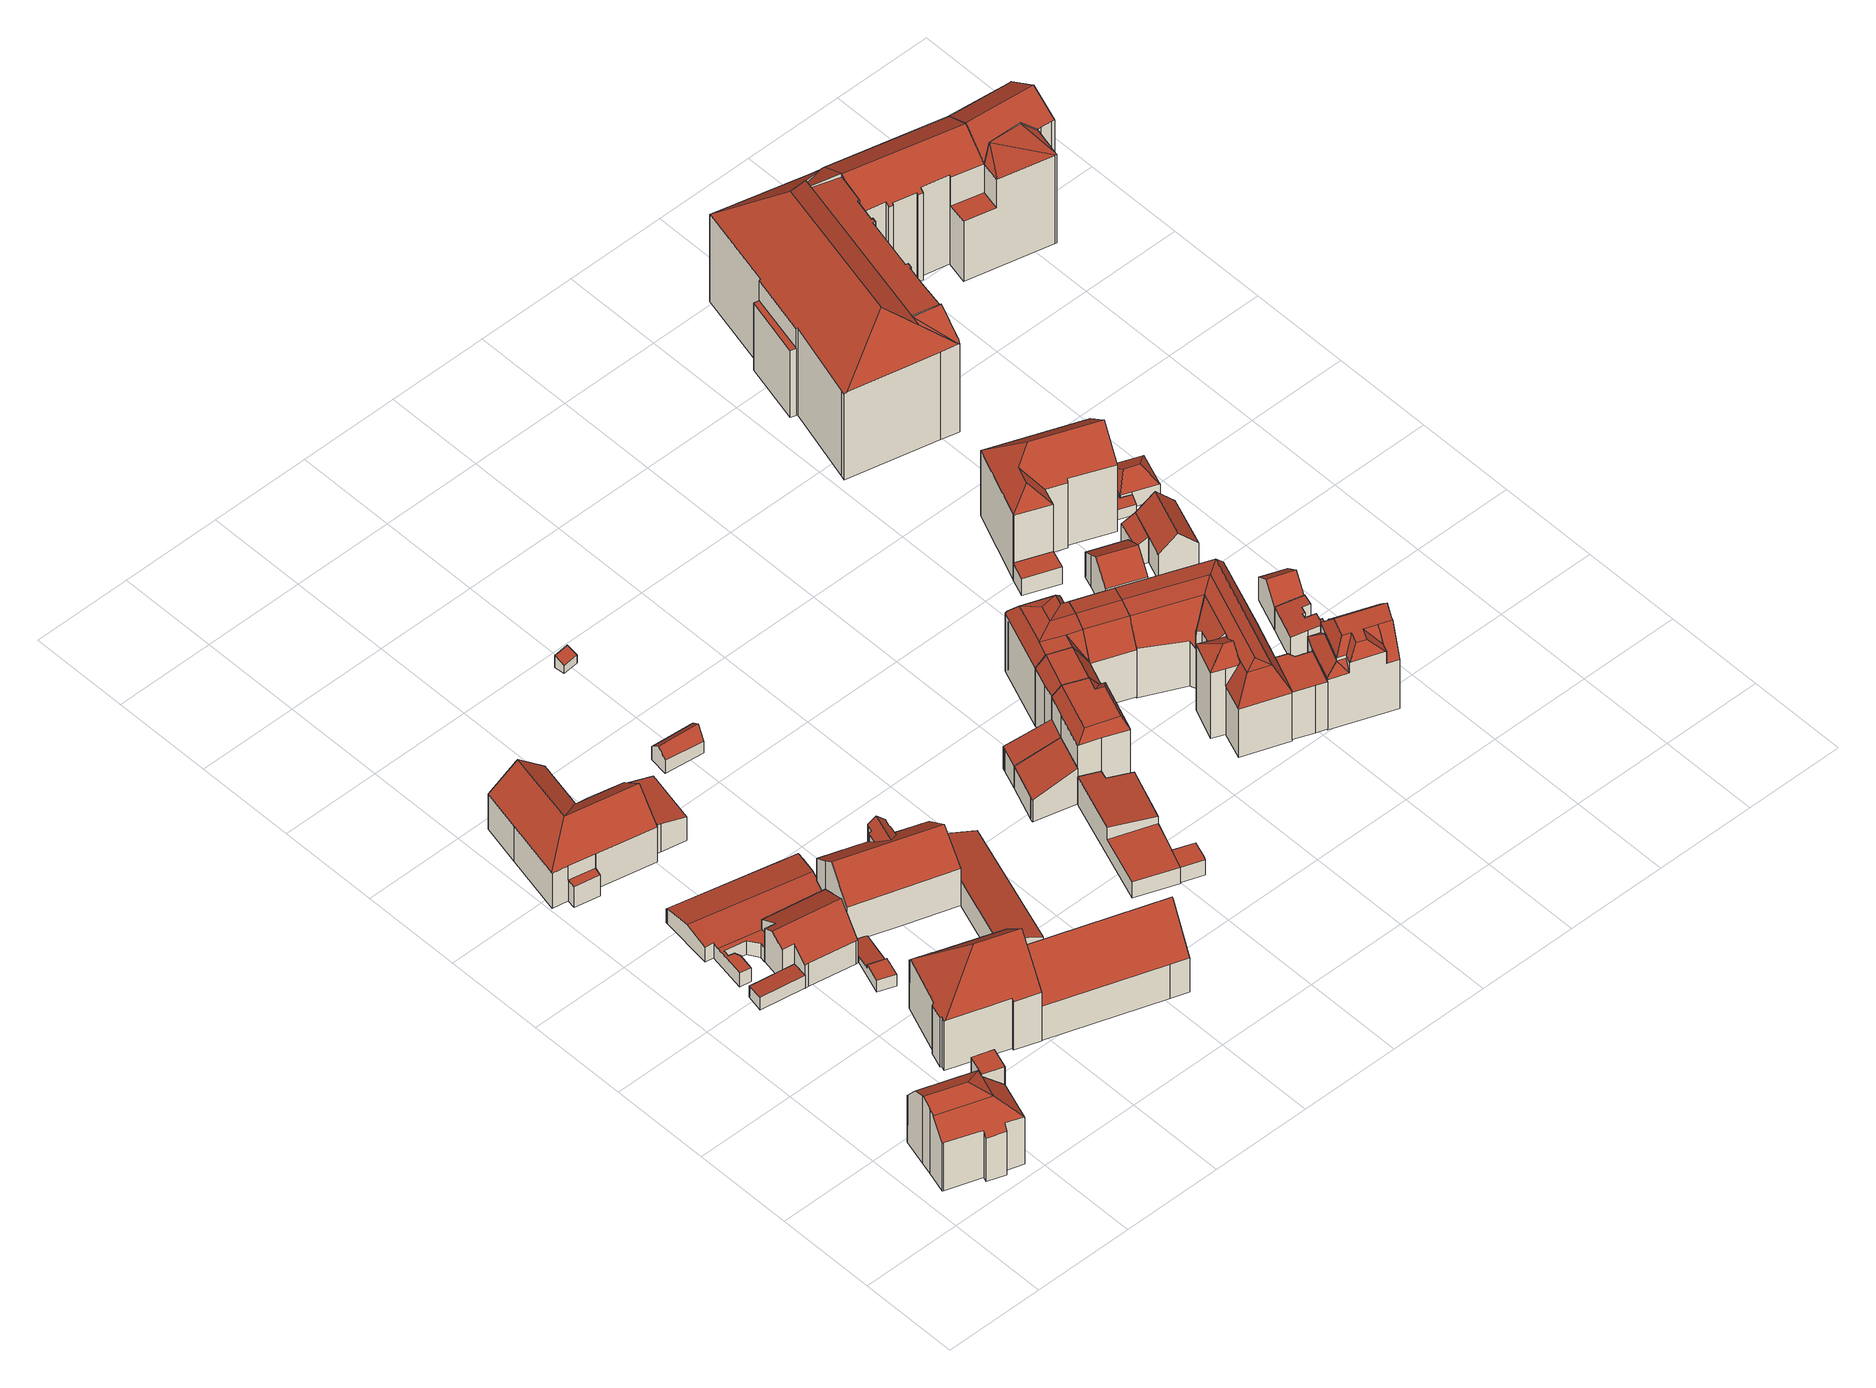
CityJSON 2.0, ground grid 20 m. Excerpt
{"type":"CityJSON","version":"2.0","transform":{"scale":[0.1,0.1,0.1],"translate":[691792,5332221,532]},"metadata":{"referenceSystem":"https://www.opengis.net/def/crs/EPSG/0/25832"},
"CityObjects":{
"building1":{"type":"Building","attributes":{"Gemeindeschluessel":"09162000","HoeheDach":"551.560","HoeheGrund":"535.071","Methode":"2000","NiedrigsteTraufeDesGebaeudes":"545.433","Geometrietyp2DReferenz":"3000","function":"31001_9998","roofType":"3200","measuredHeight":16.49,"storeysAboveGround":3},"geometry":[{"type":"MultiSurface","lod":"2","boundaries":[[[0,1,2,3,4,5,6,7,8,9,10,11,12]],[[13,14,15,16,17,18,19,20,21]],[[9,22,23,10]],[[3,2,14,13]],[[17,24,25,26,27]],[[12,11,25,24,28]],[[2,1,15,14]],[[5,20,19,6]],[[1,0,29,16,15]],[[8,7,30,31,32]],[[7,6,19,18,30]],[[4,3,13,21]],[[29,0,12,28]],[[11,10,23,33,26,25]],[[9,8,32,34,22]],[[33,23,22,34]],[[27,26,33,34,32,31]],[[4,21,20,5]],[[29,28,24,17,16]],[[17,27,31,30,18]]],"semantics":{"surfaces":[{"type":"GroundSurface"},{"type":"RoofSurface"},{"type":"WallSurface"}],"values":[0,1,2,2,1,2,2,2,2,2,2,2,2,2,2,1,1,2,1,1]}}]},
"building2":{"type":"Building","attributes":{"Gemeindeschluessel":"09162000","HoeheDach":"550.390","HoeheGrund":"535.070","Methode":"2000","NiedrigsteTraufeDesGebaeudes":"550.390","Geometrietyp2DReferenz":"3000","function":"31001_9998","roofType":"1000","measuredHeight":15.32,"storeysAboveGround":4},"geometry":[{"type":"MultiSurface","lod":"2","boundaries":[[[35,36,37,12]],[[12,37,38,11]],[[11,10,39,35,12]],[[39,40,36,35]],[[37,36,40,41,38]],[[11,38,41,10]],[[10,41,40,39]]],"semantics":{"surfaces":[{"type":"WallSurface"},{"type":"GroundSurface"},{"type":"RoofSurface"}],"values":[0,0,1,0,2,0,0]}}]},
"building3":{"type":"Building","attributes":{"Gemeindeschluessel":"09162000","HoeheDach":"538.335","HoeheGrund":"535.258","Methode":"2000","NiedrigsteTraufeDesGebaeudes":"537.936","Geometrietyp2DReferenz":"3000","function":"31001_2000","roofType":"1000","measuredHeight":3.08,"storeysAboveGround":1},"geometry":[{"type":"MultiSurface","lod":"2","boundaries":[[[42,43,44,45,46]],[[47,42,46,48]],[[49,45,44,50]],[[51,43,42,47]],[[48,46,45,49]],[[50,44,43,51]],[[48,49,50,51,47]]],"semantics":{"surfaces":[{"type":"RoofSurface"},{"type":"WallSurface"},{"type":"GroundSurface"}],"values":[0,1,1,1,1,1,2]}}]},
"building4":{"type":"Building","attributes":{"Gemeindeschluessel":"09162000","HoeheDach":"554.570","HoeheGrund":"535.187","Methode":"2000","NiedrigsteTraufeDesGebaeudes":"546.723","Geometrietyp2DReferenz":"3000","function":"31001_1000","roofType":"3200","measuredHeight":19.38,"storeysAboveGround":4},"geometry":[{"type":"MultiSurface","lod":"2","boundaries":[[[52,53,54,55]],[[56,57,58,59]],[[60,61,62,63]],[[64,65,53,52]],[[66,67,57,56]],[[68,69,70,71]],[[63,62,72,73]],[[72,62,61,74,75,76]],[[59,58,77,78]],[[68,79,80,81,69]],[[71,70,65,64]],[[60,63,73,66,56,59,78,79,68,71,64,52,55]],[[76,75,81,80,77,58,57,67]],[[60,55,54,74,61]],[[78,77,80,79]],[[66,73,72,76,67]],[[75,74,54,53,65,70,69,81]]],"semantics":{"surfaces":[{"type":"WallSurface"},{"type":"RoofSurface"},{"type":"GroundSurface"}],"values":[0,0,0,0,0,0,0,1,0,0,0,2,1,0,0,0,1]}}]},
"building5":{"type":"Building","attributes":{"Gemeindeschluessel":"09162000","HoeheDach":"544.454","HoeheGrund":"535.249","Methode":"1000","NiedrigsteTraufeDesGebaeudes":"540.680","Geometrietyp2DReferenz":"3000","function":"31001_2000","roofType":"3100","measuredHeight":9.21,"storeysAboveGround":2},"geometry":[{"type":"MultiSurface","lod":"2","boundaries":[[[82,83,84,85]],[[86,87,88,82,85,89,90,91,92,93,94]],[[87,95,96,88]],[[95,87,86,94,97,98]],[[99,100,91,90,101]],[[88,96,83,82]],[[89,102,101,90]],[[92,103,104,93]],[[103,92,91,100]],[[98,99,101,102,84,83,96,95]],[[93,104,97,94]],[[85,84,102,89]],[[98,97,104,103,100,99]]],"semantics":{"surfaces":[{"type":"WallSurface"},{"type":"GroundSurface"},{"type":"RoofSurface"}],"values":[0,1,0,0,0,0,0,0,0,2,0,0,2]}}]},
"building6":{"type":"Building","attributes":{"Gemeindeschluessel":"09162000","HoeheDach":"546.258","HoeheGrund":"532.940","Methode":"2000","NiedrigsteTraufeDesGebaeudes":"537.880","Geometrietyp2DReferenz":"3000","function":"31001_1000","roofType":"3100","measuredHeight":13.32,"storeysAboveGround":2},"geometry":[{"type":"MultiSurface","lod":"2","boundaries":[[[105,106,107,108]],[[109,110,111,112,113]],[[114,115,107,106,116]],[[117,118,112,111,119,120,121,122,123,124,105,108,125,126,127]],[[109,113,128,129]],[[115,130,125,108,107]],[[131,122,121,132,133]],[[134,129,128,120,119]],[[135,114,133,132,128,113,136]],[[113,112,118,136]],[[110,109,129,134]],[[126,137,138,127]],[[122,131,139,123]],[[123,139,140,124]],[[136,118,117,127,138,135]],[[120,128,132,121]],[[114,116,140,139,131,133]],[[135,138,137,130,115,114]],[[137,126,125,130]],[[105,124,140,116,106]],[[110,134,119,111]]],"semantics":{"surfaces":[{"type":"WallSurface"},{"type":"RoofSurface"},{"type":"GroundSurface"}],"values":[0,0,1,2,0,0,0,0,1,0,1,0,0,0,0,0,1,1,0,0,0]}}]},
"building7":{"type":"Building","attributes":{"Gemeindeschluessel":"09162000","HoeheDach":"539.798","HoeheGrund":"535.128","Methode":"9999","NiedrigsteTraufeDesGebaeudes":"538.430","Geometrietyp2DReferenz":"3000","function":"31001_2000","roofType":"3100","measuredHeight":4.67,"storeysAboveGround":1},"geometry":[{"type":"MultiSurface","lod":"2","boundaries":[[[141,142,143,144]],[[145,146,147,148]],[[149,150,151,143,142,152,153,154]],[[155,153,152,156]],[[157,158,159,160]],[[161,162,163,164]],[[165,166,167,168]],[[148,147,169,170]],[[170,169,166,165]],[[171,172,158,157]],[[173,174,175,176]],[[156,152,142,141]],[[164,163,172,171]],[[177,151,150,178]],[[179,178,150,149,180]],[[179,181,182,183,161,164,171,157,160,145,148,170,165,168,173,176,155,156,141,144,177,178]],[[179,180,184,181]],[[181,184,185,182]],[[174,186,187,188,185,184,180,149,154,175]],[[182,185,188,183]],[[155,176,175,154,153]],[[173,168,167,186,174]],[[166,169,147,146,159,158,172,163,162,187,186,167]],[[144,143,151,177]],[[160,159,146,145]],[[161,183,188,187,162]]],"semantics":{"surfaces":[{"type":"WallSurface"},{"type":"RoofSurface"},{"type":"GroundSurface"}],"values":[0,0,1,0,0,0,0,0,0,0,0,0,0,0,0,2,0,0,1,0,0,0,1,0,0,0]}}]},
"building8":{"type":"Building","attributes":{"Gemeindeschluessel":"09162000","HoeheDach":"538.237","HoeheGrund":"535.507","Methode":"2000","NiedrigsteTraufeDesGebaeudes":"536.014","Geometrietyp2DReferenz":"3000","function":"31001_2465","roofType":"2100","measuredHeight":2.73},"geometry":[{"type":"MultiSurface","lod":"2","boundaries":[[[189,190,191,192,193,194]],[[195,196,197,198,199,193,192]],[[189,194,200,201,202,203,204]],[[194,193,199,200]],[[201,198,197,202]],[[192,191,205,195]],[[206,205,191,190]],[[200,199,198,201]],[[203,196,195,205,206,204]],[[202,197,196,203]],[[204,206,190,189]]],"semantics":{"surfaces":[{"type":"WallSurface"},{"type":"RoofSurface"},{"type":"GroundSurface"}],"values":[0,1,2,0,0,0,1,0,0,0,0]}}]},
"building9":{"type":"Building","attributes":{"Gemeindeschluessel":"09162000","HoeheDach":"541.745","HoeheGrund":"534.880","Methode":"1000","NiedrigsteTraufeDesGebaeudes":"540.485","Geometrietyp2DReferenz":"3000","function":"31001_1000","roofType":"2100","measuredHeight":6.87},"geometry":[{"type":"MultiSurface","lod":"2","boundaries":[[[207,208,209,210]],[[211,212,213,214,209,208,215]],[[216,215,208,207]],[[210,217,218,219,216,207]],[[211,215,216,219]],[[210,209,214,213,217]],[[212,218,217,213]],[[211,219,218,212]]],"semantics":{"surfaces":[{"type":"WallSurface"},{"type":"GroundSurface"},{"type":"RoofSurface"}],"values":[0,1,0,2,0,0,0,0]}}]},
"building10":{"type":"Building","attributes":{"Gemeindeschluessel":"09162000","HoeheDach":"549.623","HoeheGrund":"535.592","Methode":"2000","NiedrigsteTraufeDesGebaeudes":"544.459","Geometrietyp2DReferenz":"3000","function":"31001_1000","roofType":"3100","measuredHeight":14.03,"storeysAboveGround":4},"geometry":[{"type":"MultiSurface","lod":"2","boundaries":[[[220,221,222,223,224,225]],[[226,227,228,229,230,231,232,233,234,235,236,237,238,239]],[[240,241,242,243,221,220]],[[244,245,246,247,248,240,220,225,249,250,251,252,253]],[[235,234,222,221,243]],[[233,232,250,249,224,223]],[[231,251,250,232]],[[248,241,240]],[[230,252,251,231]],[[230,229,254,253,252]],[[237,236,242,241,248,247]],[[244,253,254,255]],[[254,229,228,227,226,255]],[[238,246,245,239]],[[233,223,222,234]],[[225,224,249]],[[244,255,226,239,245]],[[235,243,242,236]],[[237,247,246,238]]],"semantics":{"surfaces":[{"type":"RoofSurface"},{"type":"GroundSurface"},{"type":"WallSurface"}],"values":[0,1,0,0,2,2,2,2,2,2,2,0,2,2,2,2,2,2,2]}}]},
"building11":{"type":"Building","attributes":{"Gemeindeschluessel":"09162000","HoeheDach":"551.546","HoeheGrund":"535.276","Methode":"2000","NiedrigsteTraufeDesGebaeudes":"543.375","Geometrietyp2DReferenz":"3000","function":"31001_9998","roofType":"3100","measuredHeight":16.27,"storeysAboveGround":2},"geometry":[{"type":"MultiSurface","lod":"2","boundaries":[[[256,257,258,259]],[[260,261,262,263,264]],[[265,258,257,261,260,266,267,268]],[[266,269,270,267]],[[265,268,271,272,273]],[[257,256,262,261]],[[272,271,270,269,264,263]],[[260,264,269,266]],[[259,258,265,273]],[[267,270,271,268]],[[259,273,272,263,262,256]]],"semantics":{"surfaces":[{"type":"WallSurface"},{"type":"GroundSurface"},{"type":"RoofSurface"}],"values":[0,0,1,0,0,0,2,0,0,0,2]}}]},
"building12":{"type":"Building","attributes":{"Gemeindeschluessel":"09162000","HoeheDach":"541.938","HoeheGrund":"535.680","Methode":"1000","NiedrigsteTraufeDesGebaeudes":"538.588","Geometrietyp2DReferenz":"3000","function":"31001_3065","roofType":"2100","measuredHeight":6.26,"storeysAboveGround":1},"geometry":[{"type":"MultiSurface","lod":"2","boundaries":[[[274,275,276,277]],[[278,279,280,281]],[[282,283,284,285]],[[282,285,276,275,280,279]],[[279,278,283,282]],[[284,283,278,281,274,277]],[[277,276,285,284]],[[281,280,275,274]]],"semantics":{"surfaces":[{"type":"WallSurface"},{"type":"RoofSurface"},{"type":"GroundSurface"}],"values":[0,0,0,1,0,2,0,0]}}]},
"building13":{"type":"Building","attributes":{"Gemeindeschluessel":"09162000","HoeheDach":"539.784","HoeheGrund":"534.960","Methode":"1000","NiedrigsteTraufeDesGebaeudes":"537.846","Geometrietyp2DReferenz":"3000","function":"31001_2000","roofType":"3100","measuredHeight":4.82},"geometry":[{"type":"MultiSurface","lod":"2","boundaries":[[[286,287,288,289,290]],[[291,288,287,292,293]],[[294,291,293,295]],[[286,296,292,287]],[[295,293,292,296,297]],[[294,289,288,291]],[[289,294,295,297,290]],[[296,286,290,297]]],"semantics":{"surfaces":[{"type":"RoofSurface"},{"type":"WallSurface"},{"type":"GroundSurface"}],"values":[0,1,1,1,2,0,1,1]}}]},
"building14":{"type":"Building","attributes":{"Gemeindeschluessel":"09162000","HoeheDach":"537.287","HoeheGrund":"534.462","Methode":"2000","NiedrigsteTraufeDesGebaeudes":"536.332","Geometrietyp2DReferenz":"3000","function":"31001_2000","roofType":"2100","measuredHeight":2.83},"geometry":[{"type":"MultiSurface","lod":"2","boundaries":[[[298,299,300,301]],[[298,301,302,303]],[[301,300,304,302]],[[303,305,299,298]],[[302,304,305,303]],[[305,304,300,299]]],"semantics":{"surfaces":[{"type":"WallSurface"},{"type":"GroundSurface"},{"type":"RoofSurface"}],"values":[0,1,0,0,0,2]}}]},
"building15":{"type":"Building","attributes":{"Gemeindeschluessel":"09162000","HoeheDach":"539.204","HoeheGrund":"535.570","Methode":"1000","NiedrigsteTraufeDesGebaeudes":"539.204","Geometrietyp2DReferenz":"3000","function":"31001_2000","roofType":"1000","measuredHeight":3.63},"geometry":[{"type":"MultiSurface","lod":"2","boundaries":[[[306,307,308,309]],[[306,309,310,311,312]],[[309,308,313,310]],[[311,314,315,312]],[[310,313,314,311]],[[308,307,315,314,313]],[[312,315,307,306]]],"semantics":{"surfaces":[{"type":"WallSurface"},{"type":"GroundSurface"},{"type":"RoofSurface"}],"values":[0,1,0,0,0,2,0]}}]},
"building16":{"type":"Building","attributes":{"Gemeindeschluessel":"09162000","HoeheDach":"542.010","HoeheGrund":"535.330","Methode":"2000","NiedrigsteTraufeDesGebaeudes":"539.210","Geometrietyp2DReferenz":"3000","function":"31001_2000","roofType":"1000","measuredHeight":6.68},"geometry":[{"type":"MultiSurface","lod":"2","boundaries":[[[316,314,317,318]],[[319,320,321,322]],[[314,315,323,324,317]],[[323,325,326,324]],[[318,327,328,319,322,329,316]],[[318,317,324,326,330,327]],[[322,321,325,323,315,329]],[[328,331,320,319]],[[329,315,314,316]],[[327,330,331,328]],[[325,321,320,331,330,326]]],"semantics":{"surfaces":[{"type":"WallSurface"},{"type":"RoofSurface"},{"type":"GroundSurface"}],"values":[0,0,1,0,2,0,0,0,0,0,1]}}]},
"building17":{"type":"Building","attributes":{"Gemeindeschluessel":"09162000","HoeheDach":"543.918","HoeheGrund":"535.430","Methode":"1000","NiedrigsteTraufeDesGebaeudes":"540.601","Geometrietyp2DReferenz":"3000","function":"31001_2000","roofType":"2100","measuredHeight":8.49,"storeysAboveGround":1},"geometry":[{"type":"MultiSurface","lod":"2","boundaries":[[[332,333,334,335]],[[336,335,334,337]],[[338,339,340,341]],[[332,335,336,339,338,342]],[[338,341,343,342]],[[332,342,343,333]],[[339,336,337,340]],[[343,341,340,337,334,333]]],"semantics":{"surfaces":[{"type":"WallSurface"},{"type":"GroundSurface"},{"type":"RoofSurface"}],"values":[0,0,0,1,0,0,0,2]}}]},
"building18":{"type":"Building","attributes":{"Gemeindeschluessel":"09162000","HoeheDach":"543.883","HoeheGrund":"535.380","Methode":"1000","NiedrigsteTraufeDesGebaeudes":"540.604","Geometrietyp2DReferenz":"3000","function":"31001_2000","roofType":"2100","measuredHeight":8.5,"storeysAboveGround":1},"geometry":[{"type":"MultiSurface","lod":"2","boundaries":[[[344,345,346,347]],[[341,348,349,346,345,350]],[[339,344,347,351,352,338]],[[344,339,350,345]],[[347,346,349,351]],[[339,338,341,350]],[[352,351,349,348]],[[352,348,341,338]]],"semantics":{"surfaces":[{"type":"WallSurface"},{"type":"RoofSurface"},{"type":"GroundSurface"}],"values":[0,1,2,0,0,0,0,0]}}]},
"building19":{"type":"Building","attributes":{"Gemeindeschluessel":"09162000","HoeheDach":"551.540","HoeheGrund":"535.310","Methode":"2000","NiedrigsteTraufeDesGebaeudes":"549.231","Geometrietyp2DReferenz":"3000","function":"31001_9998","roofType":"3400","measuredHeight":16.23,"storeysAboveGround":4},"geometry":[{"type":"MultiSurface","lod":"2","boundaries":[[[353,354,355,327,328]],[[356,353,328,357]],[[357,328,327,358,359,360,361]],[[360,359,362,363,364]],[[358,365,362,359]],[[366,361,360,364,367,368]],[[369,356,357,361,366]],[[365,358,327,355]],[[353,356,369,370,371,354]],[[370,372,373,367,364,363,371]],[[366,368,373,372]],[[368,367,373]],[[365,355,354,371,363,362]],[[369,366,372,370]]],"semantics":{"surfaces":[{"type":"WallSurface"},{"type":"GroundSurface"},{"type":"RoofSurface"}],"values":[0,0,1,0,0,0,0,0,2,2,2,2,2,2]}}]},
"building20":{"type":"Building","attributes":{"Gemeindeschluessel":"09162000","HoeheDach":"551.530","HoeheGrund":"535.310","Methode":"2000","NiedrigsteTraufeDesGebaeudes":"546.753","Geometrietyp2DReferenz":"3000","function":"31001_9998","roofType":"3400","measuredHeight":16.22,"storeysAboveGround":3},"geometry":[{"type":"MultiSurface","lod":"2","boundaries":[[[359,360,364,363,362]],[[359,362,374,375]],[[376,377,378,361]],[[375,374,379,380]],[[378,377,381,382]],[[364,382,381,383,363]],[[376,380,379,383,381,377]],[[360,361,378,382,364]],[[360,359,375,380,376,361]],[[363,383,379,374,362]]],"semantics":{"surfaces":[{"type":"WallSurface"},{"type":"RoofSurface"},{"type":"GroundSurface"}],"values":[0,0,0,0,1,1,0,0,2,1]}}]},
"building21":{"type":"Building","attributes":{"Gemeindeschluessel":"09162000","HoeheDach":"552.040","HoeheGrund":"535.180","Methode":"2000","NiedrigsteTraufeDesGebaeudes":"546.664","Geometrietyp2DReferenz":"3000","function":"31001_1000","roofType":"3400","measuredHeight":16.86,"storeysAboveGround":4},"geometry":[{"type":"MultiSurface","lod":"2","boundaries":[[[384,385,386,387,388]],[[389,390,391,392,393]],[[389,393,394,395]],[[381,387,386,396]],[[397,392,391,379,396,386]],[[398,399,400,390,389,395,401,402,403]],[[400,399,404,381,396,379]],[[395,394,405,401]],[[397,406,407,405,394,393,392]],[[400,379,391,390]],[[387,408,388]],[[409,406,410,385]],[[397,386,385,410]],[[402,401,405,407,411]],[[384,412,409,385]],[[402,411,413,403]],[[409,412,414]],[[404,408,387,381]],[[398,384,388,408,404,399]],[[398,403,413,414,412,384]],[[410,406,397]],[[414,413,411,407,406,409]]],"semantics":{"surfaces":[{"type":"RoofSurface"},{"type":"WallSurface"},{"type":"GroundSurface"}],"values":[0,1,1,0,0,2,1,1,0,1,0,0,0,1,0,1,1,0,1,1,0,0]}}]},
"building22":{"type":"Building","attributes":{"Gemeindeschluessel":"09162000","HoeheDach":"552.032","HoeheGrund":"535.160","Methode":"2000","NiedrigsteTraufeDesGebaeudes":"546.401","Geometrietyp2DReferenz":"3000","function":"31001_1000","roofType":"3400","measuredHeight":16.87,"storeysAboveGround":3},"geometry":[{"type":"MultiSurface","lod":"2","boundaries":[[[415,399,398,403,416]],[[398,399,417,388,384]],[[415,418,417,399]],[[418,419,388,417]],[[420,421,422,412]],[[403,398,384,412,422]],[[415,416,421,420,423,419,418]],[[419,423,384,388]],[[403,422,421,416]],[[423,420,412,384]]],"semantics":{"surfaces":[{"type":"GroundSurface"},{"type":"WallSurface"},{"type":"RoofSurface"}],"values":[0,1,1,2,2,1,1,2,1,2]}}]},
"building23":{"type":"Building","attributes":{"Gemeindeschluessel":"09162000","HoeheDach":"546.530","HoeheGrund":"535.250","Methode":"1000","NiedrigsteTraufeDesGebaeudes":"546.530","Geometrietyp2DReferenz":"3000","function":"31001_9998","roofType":"1000","measuredHeight":11.28,"storeysAboveGround":3},"geometry":[{"type":"MultiSurface","lod":"2","boundaries":[[[424,425,426,427]],[[428,429,430,431]],[[431,430,432,433]],[[433,432,427,426]],[[425,424,434,435]],[[435,434,436,437]],[[426,425,435,437,438,428,431,433]],[[424,427,432,430,429,439,436,434]],[[437,436,439,438]],[[438,439,429,428]]],"semantics":{"surfaces":[{"type":"WallSurface"},{"type":"GroundSurface"},{"type":"RoofSurface"}],"values":[0,0,0,0,0,0,1,2,0,0]}}]},
"building24":{"type":"Building","attributes":{"Gemeindeschluessel":"09162000","HoeheDach":"552.870","HoeheGrund":"534.910","Methode":"2000","NiedrigsteTraufeDesGebaeudes":"544.358","Geometrietyp2DReferenz":"3000","function":"31001_1000","roofType":"3400","measuredHeight":17.96,"storeysAboveGround":3},"geometry":[{"type":"MultiSurface","lod":"2","boundaries":[[[440,441,442,443,420]],[[444,445,446,447,448,449,450,451]],[[444,440,420,452]],[[447,446,453]],[[454,449,448]],[[455,456,457,458]],[[453,446,459]],[[441,460,461,462,442]],[[461,463,464,465,466,467,468,469,470,471,472,473,462]],[[444,452,419,445]],[[474,475,450,449,476]],[[477,478,479,445]],[[480,476,454,448,481,457,456]],[[482,483,459]],[[484,485,465,464]],[[457,481,447,453,459,483,486,458]],[[476,480,474]],[[448,447,481]],[[467,466,474,480,456]],[[487,488,484,464,463]],[[455,468,467,456]],[[476,449,454]],[[477,445,419,489,490]],[[461,460,487,463]],[[440,444,451,491]],[[442,462,473,443]],[[478,477,490,471,470,492]],[[472,489,419,452,420,443,473]],[[471,490,489,472]],[[470,469,486,483,482,492]],[[469,468,455,458,486]],[[484,488,491,450,475,485]],[[487,460,441,440,491,488]],[[478,492,482,459,446,445,479]],[[474,466,465,485,475]],[[491,451,450]]],"semantics":{"surfaces":[{"type":"RoofSurface"},{"type":"WallSurface"},{"type":"GroundSurface"}],"values":[0,0,0,1,1,0,1,1,2,0,0,1,0,1,1,0,1,1,1,1,1,1,0,1,0,1,1,1,1,1,1,0,0,0,1,0]}}]},
"building25":{"type":"Building","attributes":{"Gemeindeschluessel":"09162000","HoeheDach":"538.828","HoeheGrund":"534.840","Methode":"1000","NiedrigsteTraufeDesGebaeudes":"538.828","Geometrietyp2DReferenz":"3000","function":"31001_2000","roofType":"1000","measuredHeight":3.99},"geometry":[{"type":"MultiSurface","lod":"2","boundaries":[[[493,494,495,496,495,497]],[[498,493,497,499]],[[500,495,494,501]],[[499,497,495,500]],[[501,498,499,500,502,500]],[[500,495,496,502]],[[501,494,493,498]]],"semantics":{"surfaces":[{"type":"RoofSurface"},{"type":"WallSurface"},{"type":"GroundSurface"}],"values":[0,1,1,1,2,1,1]}}]},
"building26":{"type":"Building","attributes":{"Gemeindeschluessel":"09162000","HoeheDach":"551.740","HoeheGrund":"535.040","Methode":"2000","NiedrigsteTraufeDesGebaeudes":"538.977","Geometrietyp2DReferenz":"3000","function":"31001_9998","roofType":"3400","measuredHeight":16.7,"storeysAboveGround":3},"geometry":[{"type":"MultiSurface","lod":"2","boundaries":[[[503,504,505,506]],[[507,508,509,510,511,512,513]],[[507,513,514,515]],[[516,517,518,519]],[[520,521,522,523]],[[524,525,526,527]],[[528,529,530,531,508,507,515,532,505,504,520,523,524,527]],[[533,534,535,536,537]],[[516,519,538,539,512]],[[517,511,510]],[[513,512,540,541]],[[542,543,544,545]],[[546,547,537,536,548,549,550,551,552,539,538]],[[528,527,526,551,550]],[[532,553,506,505]],[[517,516,512,511]],[[520,504,503,554,555,521]],[[541,540,555,554]],[[503,506,553,514,513,541,554]],[[515,514,553,532]],[[531,530,556,557,558]],[[509,508,531,558]],[[559,549,548,560,561]],[[548,535,560]],[[562,547,546,544,543]],[[542,545,518]],[[544,546,538,519]],[[562,533,537,547]],[[539,552,540,512]],[[545,544,519,518]],[[560,535,534,561]],[[535,548,536]],[[523,522,525,524]],[[529,559,561,534,533,562,543,542,556,530]],[[509,558,557,518,517,510]],[[529,528,550,549,559]],[[542,518,557,556]],[[551,526,525,522,521,555,540,552]]],"semantics":{"surfaces":[{"type":"WallSurface"},{"type":"GroundSurface"},{"type":"RoofSurface"}],"values":[0,0,0,0,0,0,1,2,2,2,0,0,2,0,0,0,0,0,2,0,0,0,2,0,2,2,2,2,2,0,0,2,0,0,2,0,2,2]}}]},
"building27":{"type":"Building","attributes":{"Gemeindeschluessel":"09162000","HoeheDach":"544.013","HoeheGrund":"534.930","Methode":"1000","NiedrigsteTraufeDesGebaeudes":"540.828","Geometrietyp2DReferenz":"3000","function":"31001_1000","roofType":"3100","measuredHeight":9.08,"storeysAboveGround":2},"geometry":[{"type":"MultiSurface","lod":"2","boundaries":[[[563,564,565,566,567]],[[568,564,563,569,570]],[[571,572,566,565]],[[573,570,569,574]],[[568,571,565,564]],[[574,569,563,567]],[[568,570,573,572,571]],[[574,567,566,572,573]]],"semantics":{"surfaces":[{"type":"WallSurface"},{"type":"GroundSurface"},{"type":"RoofSurface"}],"values":[0,1,2,0,0,0,0,2]}}]},
"building28":{"type":"Building","attributes":{"Gemeindeschluessel":"09162000","HoeheDach":"541.242","HoeheGrund":"534.980","Methode":"1000","NiedrigsteTraufeDesGebaeudes":"540.518","Geometrietyp2DReferenz":"3000","function":"31001_2000","roofType":"9999","measuredHeight":6.26},"geometry":[{"type":"MultiSurface","lod":"2","boundaries":[[[575,576,577,578]],[[579,580,581,582]],[[583,584,585,586]],[[587,588,589,590]],[[590,589,591,592]],[[593,594,595,596]],[[581,580,575,578,593,596,587,590,592,583,586,597]],[[596,595,588,587]],[[579,582,598,585,584,591,589,588,595,594,577,576]],[[597,598,582,581]],[[592,591,584,583]],[[586,585,598,597]],[[578,577,594,593]],[[580,579,576,575]]],"semantics":{"surfaces":[{"type":"WallSurface"},{"type":"GroundSurface"},{"type":"RoofSurface"}],"values":[0,0,0,0,0,0,1,0,2,0,0,0,0,0]}}]},
"building29":{"type":"Building","attributes":{"Gemeindeschluessel":"09162000","HoeheDach":"555.814","HoeheGrund":"534.650","Methode":"2000","NiedrigsteTraufeDesGebaeudes":"550.140","Geometrietyp2DReferenz":"3000","function":"31001_1000","roofType":"3200","measuredHeight":21.16,"storeysAboveGround":4},"geometry":[{"type":"MultiSurface","lod":"2","boundaries":[[[599,600,601,602]],[[603,604,605,606,607,608,609,610]],[[611,612,613,614]],[[615,616,617,608,607]],[[602,601,617,616]],[[611,618,619,620]],[[611,614,603,610,618]],[[615,607,606,621]],[[622,623,620,619]],[[610,609,600,619,618]],[[619,600,599,622]],[[615,621,624,625,613,612,623,622,599,602,616]],[[624,605,604,625]],[[612,611,620,623]],[[613,625,604,603,614]],[[621,606,605,624]],[[609,608,617,601,600]]],"semantics":{"surfaces":[{"type":"WallSurface"},{"type":"RoofSurface"},{"type":"GroundSurface"}],"values":[0,1,0,0,0,1,1,0,0,1,0,2,0,0,0,0,1]}}]},
"building30":{"type":"Building","attributes":{"Gemeindeschluessel":"09162000","HoeheDach":"537.910","HoeheGrund":"535.070","Methode":"3100","NiedrigsteTraufeDesGebaeudes":"537.910","Geometrietyp2DReferenz":"3000","function":"31001_2000","roofType":"1000","measuredHeight":2.84},"geometry":[{"type":"MultiSurface","lod":"2","boundaries":[[[626,627,628,629,630]],[[631,632,629,628]],[[633,631,628,627]],[[634,635,626,630]],[[632,634,630,629]],[[635,633,627,626]],[[634,632,631,633,635]]],"semantics":{"surfaces":[{"type":"GroundSurface"},{"type":"WallSurface"},{"type":"RoofSurface"}],"values":[0,1,1,1,1,1,2]}}]},
"building31":{"type":"Building","attributes":{"Gemeindeschluessel":"09162000","HoeheDach":"537.765","HoeheGrund":"535.100","Methode":"3100","NiedrigsteTraufeDesGebaeudes":"537.765","Geometrietyp2DReferenz":"3000","function":"31001_2000","roofType":"1000","measuredHeight":2.67},"geometry":[{"type":"MultiSurface","lod":"2","boundaries":[[[636,637,638,639]],[[640,641,638,637]],[[641,642,639,638]],[[642,641,640,643]],[[642,643,636,639]],[[643,640,637,636]]],"semantics":{"surfaces":[{"type":"GroundSurface"},{"type":"WallSurface"},{"type":"RoofSurface"}],"values":[0,1,1,2,1,1]}}]},
"building32":{"type":"Building","attributes":{"Gemeindeschluessel":"09162000","HoeheDach":"541.016","HoeheGrund":"534.740","Methode":"1000","NiedrigsteTraufeDesGebaeudes":"539.276","Geometrietyp2DReferenz":"3000","function":"31001_2000","roofType":"2100","measuredHeight":6.28},"geometry":[{"type":"MultiSurface","lod":"2","boundaries":[[[644,645,646,647]],[[648,649,650,651]],[[645,650,649,646]],[[645,644,651,650]],[[647,646,649,648]],[[651,644,647,648]]],"semantics":{"surfaces":[{"type":"WallSurface"},{"type":"RoofSurface"},{"type":"GroundSurface"}],"values":[0,0,1,0,0,2]}}]},
"building33":{"type":"Building","attributes":{"Gemeindeschluessel":"09162000","HoeheDach":"543.533","HoeheGrund":"534.890","Methode":"1000","NiedrigsteTraufeDesGebaeudes":"540.369","Geometrietyp2DReferenz":"3000","function":"31001_1000","roofType":"3100","measuredHeight":8.64,"storeysAboveGround":2},"geometry":[{"type":"MultiSurface","lod":"2","boundaries":[[[652,653,654,655,656]],[[657,658,659,660,661]],[[653,657,661,662,654]],[[652,658,657,653]],[[660,659,656,655,663]],[[654,662,663,655]],[[658,652,656,659]],[[660,663,662,661]]],"semantics":{"surfaces":[{"type":"RoofSurface"},{"type":"GroundSurface"},{"type":"WallSurface"}],"values":[0,1,2,2,2,0,2,2]}}]},
"building34":{"type":"Building","attributes":{"Gemeindeschluessel":"09162000","HoeheDach":"544.467","HoeheGrund":"534.760","Methode":"1000","NiedrigsteTraufeDesGebaeudes":"540.817","Geometrietyp2DReferenz":"3000","function":"31001_1000","roofType":"3100","measuredHeight":9.71,"storeysAboveGround":2},"geometry":[{"type":"MultiSurface","lod":"2","boundaries":[[[664,665,666,667]],[[668,669,646,670]],[[670,646,665,664]],[[671,672,673,674]],[[675,671,674,669,668]],[[676,672,671,675]],[[667,676,675,668,670,664]],[[667,666,673,672,676]],[[674,673,666,665,646,669]]],"semantics":{"surfaces":[{"type":"WallSurface"},{"type":"RoofSurface"},{"type":"GroundSurface"}],"values":[0,0,0,1,0,0,2,0,1]}}]},
"building35":{"type":"Building","attributes":{"Gemeindeschluessel":"09162000","HoeheDach":"537.810","HoeheGrund":"534.830","Methode":"2000","NiedrigsteTraufeDesGebaeudes":"537.205","Geometrietyp2DReferenz":"3000","function":"31001_2000","roofType":"3100","measuredHeight":2.98},"geometry":[{"type":"MultiSurface","lod":"2","boundaries":[[[677,678,679,680,681]],[[682,683,684,685]],[[684,683,680,679]],[[685,684,686,687]],[[688,686,684,679,678]],[[689,688,678,677]],[[677,681,682,685,687,689]],[[687,686,688,689]],[[681,680,683,682]]],"semantics":{"surfaces":[{"type":"WallSurface"},{"type":"RoofSurface"},{"type":"GroundSurface"}],"values":[0,0,1,0,1,0,2,0,0]}}]},
"building36":{"type":"Building","attributes":{"Gemeindeschluessel":"09162000","HoeheDach":"540.440","HoeheGrund":"534.650","Methode":"2000","NiedrigsteTraufeDesGebaeudes":"538.270","Geometrietyp2DReferenz":"3000","function":"31001_1000","roofType":"3200","measuredHeight":5.79,"storeysAboveGround":1},"geometry":[{"type":"MultiSurface","lod":"2","boundaries":[[[690,691,692,693]],[[694,695,696,697,698,699]],[[700,701,702]],[[698,697,692,691,703]],[[697,696,693,692]],[[690,702,701,703,691]],[[694,704,705,695]],[[695,705,693,696]],[[694,699,701,700,704]],[[698,703,701,699]],[[705,704,700,702,690,693]]],"semantics":{"surfaces":[{"type":"RoofSurface"},{"type":"GroundSurface"},{"type":"WallSurface"}],"values":[0,1,0,2,2,0,2,2,2,2,0]}}]},
"building37":{"type":"Building","attributes":{"name":"Grund- und Mittelschule München, Ichostraße 2","Gemeindeschluessel":"09162000","HoeheDach":"561.120","HoeheGrund":"532.985","Methode":"2000","NiedrigsteTraufeDesGebaeudes":"547.284","Geometrietyp2DReferenz":"3000","function":"31001_3020","roofType":"3100","measuredHeight":28.14,"storeysAboveGround":4},"geometry":[{"type":"MultiSurface","lod":"2","boundaries":[[[706,707,708,709]],[[710,711,712,713]],[[714,715,716]],[[713,712,717,718]],[[719,720,721,722]],[[723,724,725,726,727,716,715]],[[728,729,730,731]],[[732,733,734,735]],[[736,737,738,739,740,741,742,743,744,710,713,718,728,731,745,746,747,748,749,750,751,752,753,719,722,754,755,756,757,758,759,760,761,762,763,764,765,766,706,709,767,768,769,770,771]],[[736,771,772,773,774]],[[775,776,726,777,708,707,778,779,780]],[[731,730,781,745]],[[765,764,782,780,779]],[[783,784,785,786]],[[784,787,788,785]],[[783,762,761,784]],[[789,790,791,792,793]],[[794,795,796,797]],[[798,799,800,801]],[[740,739,802,803,804,805]],[[767,709,708,777,725,724,806]],[[807,808,796]],[[809,810,811]],[[749,812,813,750]],[[755,814,815,756]],[[816,809,817,723]],[[736,774,818,737]],[[819,711,710,744]],[[769,820,821,770]],[[764,763,786,785,788,782]],[[803,802,822,823]],[[804,803,823]],[[765,779,778,766]],[[760,824,787,784,761]],[[824,825,826,793,792,775,780,782,788,787]],[[799,815,814,734,800]],[[827,828,829]],[[830,800,732,714,716,831,775,792]],[[751,832,833,752]],[[794,797,834,835]],[[757,756,815,799,798,790,789]],[[800,733,732]],[[748,836,812,749]],[[826,758,757,789,793]],[[781,837,746,745]],[[768,767,806,838,839]],[[738,840,802,739]],[[841,807,796,795]],[[807,822,802,840,818,774,773,828,827,842,808]],[[827,843,842]],[[727,776,831,716]],[[791,830,792]],[[768,839,820,769]],[[766,778,707,706]],[[800,830,791,801]],[[726,725,777]],[[726,776,727]],[[752,833,844,753]],[[824,760,759,825]],[[750,813,832,751]],[[722,721,845,754]],[[801,791,790,798]],[[846,805,804,823,807]],[[775,831,776]],[[770,821,772,771]],[[797,796,808,847,834]],[[743,742,835,834,847,848]],[[816,723,715,714]],[[741,740,805,846,849]],[[718,717,729,728]],[[762,783,786,763]],[[837,781,730,729,717,712,711,819,848,847,808,843,817,809,811]],[[773,772,821,820,839,838,828]],[[849,846,807,841]],[[823,822,807]],[[843,827,829,838,806,724,723,817]],[[753,844,720,719]],[[829,828,838]],[[755,754,845,735,734,814]],[[734,733,800]],[[837,811,810,850,747,746]],[[747,850,836,748]],[[842,843,808]],[[737,818,840,738]],[[743,848,819,744]],[[758,826,825,759]],[[742,741,849,841,795,794,835]],[[816,714,732,735,845,721,720,844,833,832,813,812,836,850,810,809]]],"semantics":{"surfaces":[{"type":"WallSurface"},{"type":"RoofSurface"},{"type":"GroundSurface"}],"values":[0,0,0,0,0,1,0,0,2,0,1,0,0,1,0,0,1,0,1,0,0,0,0,0,0,0,0,0,0,0,0,1,0,0,1,1,0,1,0,1,0,0,0,0,0,0,0,1,1,0,0,0,0,0,0,0,0,0,0,0,0,0,1,0,0,0,0,0,0,0,0,1,1,1,0,1,0,0,0,1,0,0,0,0,0,0,0,1]}}]}
},
"vertices":[
[164,10,31],[130,21,31],[126,12,31],[91,24,31],[94,33,31],[25,57,31],[24,58,31],[36,102,31],[42,125,31],[57,178,31],[166,141,31],[152,101,31],[191,87,31],[91,24,134],[126,12,135],[130,21,145],[163,10,145],[137,55,179],[33,90,179],[24,58,145],[25,57,145],[94,33,144],[57,178,143],[166,141,143],[153,100,179],[152,101,179],[157,114,179],[117,95,196],[191,87,143],[164,10,143],[36,102,185],[41,121,196],[42,125,193],[157,115,179],[50,152,179],
[192,87,31],[192,87,184],[191,87,184],[152,101,184],[206,128,31],[206,128,184],[166,141,184],
[171,546,63],[178,580,59],[154,584,59],[90,594,59],[83,560,63],[171,546,33],[83,560,33],[90,594,33],[154,584,33],[178,580,33],
[422,331,32],[422,331,159],[417,319,172],[417,319,32],[215,264,32],[215,264,150],[212,265,148],[212,265,32],[374,194,32],[374,194,148],[326,210,148],[326,210,32],[302,374,32],[302,374,158],[211,254,32],[211,254,150],[266,397,32],[266,397,147],[305,384,147],[305,384,32],[327,214,152],[327,214,32],[399,268,226],[317,296,226],[213,253,152],[223,296,147],[223,296,32],[227,296,32],[227,296,151],[264,391,154],
[177,546,32],[177,546,87],[171,546,87],[171,546,32],[286,570,32],[273,529,32],[270,530,32],[178,580,32],[154,584,32],[164,636,32],[185,633,32],[190,671,32],[313,650,32],[273,529,87],[270,530,87],[313,650,87],[293,590,125],[159,613,125],[164,636,111],[154,584,107],[178,580,107],[185,633,110],[190,671,87],
[159,1161,9],[159,1161,98],[141,1078,97],[141,1078,9],[87,962,59],[82,945,59],[82,945,9],[87,962,9],[87,962,93],[75,1025,143],[138,1066,97],[107,1171,143],[215,990,9],[203,938,9],[33,955,9],[36,973,9],[5,979,9],[32,1099,9],[51,1182,9],[105,1172,9],[137,1061,9],[158,1057,9],[227,1043,9],[36,973,93],[36,973,59],[137,1061,102],[32,1099,93],[5,979,93],[5,980,93],[33,955,59],[216,995,143],[203,938,93],[158,1057,102],[227,1043,101],[51,1182,93],[105,1172,141],
[310,764,31],[310,764,65],[331,760,64],[331,760,31],[108,665,31],[108,665,64],[120,662,64],[120,662,31],[331,699,78],[344,737,69],[350,755,64],[106,812,64],[106,810,65],[98,753,78],[106,810,31],[106,812,31],[153,669,31],[153,669,64],[111,677,64],[111,677,31],[185,633,31],[185,633,64],[164,636,64],[164,636,31],[117,619,31],[117,619,64],[95,623,64],[95,623,31],[123,651,64],[123,651,31],[166,648,31],[166,648,64],[109,700,31],[109,700,67],[92,703,66],[92,703,31],[350,755,31],[344,737,31],[326,682,31],[326,682,74],[324,683,31],[313,650,31],[190,671,31],[324,683,74],[313,650,66],[107,689,64],[190,670,64],[190,671,65],
[250,458,35],[250,458,62],[263,495,62],[263,495,54],[274,528,48],[274,528,35],[296,484,54],[304,508,50],[322,559,40],[286,570,40],[273,529,48],[273,529,35],[286,570,35],[322,559,35],[304,508,35],[283,446,35],[296,484,62],[283,446,62],
[235,1042,96],[235,1042,29],[227,1043,29],[227,1043,97],[259,926,29],[210,937,29],[203,938,29],[215,990,29],[282,1032,29],[282,1032,85],[203,938,97],[210,937,96],[259,926,85],
[418,603,165],[437,660,165],[423,665,151],[418,650,151],[413,652,146],[407,632,146],[483,506,36],[385,538,36],[322,559,36],[286,570,36],[313,650,36],[324,683,36],[326,682,36],[418,650,36],[423,665,36],[452,655,36],[447,641,36],[475,631,36],[515,617,36],[514,614,36],[444,619,146],[450,640,146],[447,641,150],[452,655,150],[499,562,176],[514,614,132],[515,617,129],[475,631,129],[450,640,129],[413,652,128],[326,682,127],[324,683,127],[313,650,155],[305,626,176],[286,570,125],[483,506,125],
[594,119,114],[594,119,33],[627,108,33],[627,108,114],[417,319,33],[374,194,33],[374,194,114],[396,259,195],[417,319,119],[648,170,33],[425,317,33],[635,242,33],[669,230,33],[425,317,119],[635,242,123],[669,230,123],[649,173,195],[648,170,192],
[442,366,37],[442,366,95],[434,368,98],[434,368,37],[600,591,37],[600,591,66],[515,341,66],[515,341,37],[514,614,99],[514,614,37],[483,506,37],[483,506,98],
[423,1093,59],[342,1099,60],[339,1080,78],[421,1072,78],[428,1092,60],[336,1061,61],[342,1099,30],[336,1061,30],[414,1051,58],[414,1051,30],[423,1093,30],[428,1092,30],
[370,1364,25],[370,1364,53],[402,1367,53],[402,1367,25],[404,1346,25],[372,1343,25],[404,1346,44],[372,1343,43],
[840,321,36],[840,321,72],[828,288,72],[828,288,36],[825,282,36],[784,297,36],[800,336,36],[825,282,72],[784,297,72],[800,336,72],
[784,297,33],[703,328,72],[703,328,33],[817,514,33],[817,514,95],[865,496,88],[865,496,33],[824,395,72],[739,426,72],[824,395,89],[739,426,100],[782,544,33],[822,530,33],[800,336,33],[782,544,100],[822,530,95],
[700,565,34],[700,565,86],[702,571,86],[702,571,34],[702,570,34],[702,570,86],[810,615,34],[731,642,34],[731,642,86],[810,615,119],[782,544,34],[782,544,119],
[746,681,34],[746,681,86],[746,682,86],[746,682,34],[827,655,119],[748,687,86],[731,642,87],[748,687,34],[827,655,34],
[822,530,174],[783,543,175],[782,544,173],[870,512,173],[870,512,33],[810,615,33],[827,655,33],[873,635,33],[914,619,33],[827,655,173],[843,648,195],[873,635,195],[810,615,173],[914,619,172],[888,629,195],[904,623,172],[871,513,174],[867,530,195],[804,551,195],[893,596,195],[877,603,195],
[838,683,172],[838,683,33],[942,687,33],[942,687,148],[914,619,148],[853,722,171],[853,722,33],[915,698,195],[887,629,195],[871,715,195],
[967,747,200],[925,763,200],[882,744,195],[926,726,195],[954,716,195],[907,845,32],[902,847,32],[902,847,171],[905,846,174],[907,845,174],[908,846,172],[908,846,32],[870,715,195],[914,826,195],[967,747,32],[942,687,32],[853,722,32],[983,817,32],[993,812,32],[993,811,32],[942,687,147],[983,817,173],[975,803,195],[993,813,173],[943,689,147],[967,783,195],[937,795,200],[993,812,172],[980,778,195],[993,811,172],[980,778,172],
[1020,657,32],[1070,781,32],[942,687,144],[1020,657,144],[1032,686,195],[1057,749,195],[1070,781,145],[993,811,144],[1044,717,200],
[1229,457,145],[1229,457,32],[1208,465,32],[1208,465,145],[1174,489,32],[1174,489,145],[1196,480,145],[1196,480,32],[1200,468,145],[1200,468,32],[1200,389,145],[1200,389,32],[1180,396,145],[1180,396,32],[1141,411,32],[1141,411,145],
[1223,684,195],[1258,703,148],[1259,706,143],[1070,781,143],[1189,660,201],[1155,637,195],[1121,550,195],[1115,537,195],[1100,499,195],[1095,486,195],[1085,460,195],[1114,473,201],[1044,717,201],[1121,550,186],[1095,486,186],[1073,570,186],[1047,507,186],[1091,525,209],[1073,570,187],[1112,554,186],[1207,568,144],[1207,568,29],[1259,706,29],[1174,489,29],[1141,411,29],[1051,444,29],[1071,496,29],[1047,507,29],[1073,570,29],[1096,560,29],[1110,596,29],[1103,617,29],[1020,657,29],[1070,781,29],[1071,496,145],[1051,445,146],[1091,488,186],[1107,607,124],[1107,607,164],[1116,612,170],[1071,496,186],[1108,518,209],[1096,560,171],[1096,560,186],[1141,411,144],[1051,444,144],[1096,560,187],[1174,489,146],[1142,413,148],[1020,657,148],[1103,617,137],[1127,444,195],[1110,596,171],
[1108,930,68],[1121,966,68],[1055,992,68],[1056,992,68],[1041,956,68],[1108,930,28],[1041,956,28],[1055,992,28],[1121,966,28],[1056,992,28],
[1278,494,70],[1278,494,30],[1273,499,30],[1273,499,70],[1265,475,30],[1242,482,30],[1242,482,151],[1243,482,151],[1265,475,150],[1265,475,174],[1265,475,70],[1273,493,70],[1273,493,30],[1256,456,174],[1256,456,167],[1229,398,167],[1229,398,174],[1296,488,30],[1296,488,150],[1297,491,146],[1297,491,30],[1383,458,30],[1383,458,146],[1372,439,170],[1372,439,30],[1343,389,30],[1320,344,30],[1200,389,30],[1229,457,30],[1270,497,30],[1297,353,176],[1298,352,174],[1306,369,174],[1291,401,197],[1280,379,197],[1255,414,197],[1272,450,197],[1286,467,174],[1286,467,70],[1237,375,150],[1237,375,174],[1245,392,174],[1245,392,167],[1272,408,197],[1262,386,197],[1316,391,197],[1340,382,197],[1343,389,197],[1360,417,197],[1277,448,197],[1270,497,70],[1295,488,70],[1295,488,150],[1200,389,150],[1201,391,152],[1229,457,150],[1320,344,147],[1306,369,169],[1298,352,147],[1238,375,175],
[1137,892,29],[1113,831,29],[1113,831,88],[1130,873,120],[1137,892,106],[1183,804,29],[1146,915,29],[1217,888,29],[1183,804,88],[1200,846,120],[1217,888,88],[1146,915,88],
[1316,525,30],[1316,525,92],[1292,534,89],[1292,534,30],[1326,552,92],[1326,552,30],[1307,559,30],[1307,559,90],[1319,579,30],[1319,579,90],[1315,566,90],[1315,566,30],[1317,604,30],[1317,604,89],[1341,595,92],[1341,595,30],[1334,573,92],[1334,573,30],[1263,545,30],[1263,545,85],[1291,614,85],[1291,614,30],[1310,568,30],[1310,568,90],
[1116,1136,26],[1116,1136,182],[1298,1066,182],[1298,1066,26],[1134,999,182],[1171,984,182],[1174,989,187],[1256,956,186],[1264,978,208],[1276,1009,238],[1150,1058,238],[1115,1043,214],[1121,966,181],[1121,966,26],[1133,999,26],[1133,999,183],[1264,978,26],[1277,1013,26],[1277,1013,234],[1101,1009,214],[1056,992,182],[1055,992,182],[1256,956,26],[1056,992,26],[1055,992,26],[1174,989,26],[1171,984,26],
[1316,525,31],[1326,552,31],[1331,565,31],[1347,559,31],[1331,519,31],[1331,565,59],[1347,559,59],[1326,552,59],[1331,519,59],[1316,525,59],
[1357,521,31],[1346,527,31],[1351,536,31],[1362,531,31],[1346,527,58],[1351,536,58],[1362,531,58],[1357,521,58],
[1266,923,27],[1266,923,90],[1245,869,88],[1245,869,27],[1224,877,27],[1224,877,73],[1242,932,73],[1242,932,27],
[1317,604,84],[1341,595,84],[1354,630,115],[1304,648,115],[1291,614,84],[1341,595,29],[1317,604,29],[1291,614,29],[1318,682,29],[1366,663,29],[1366,663,85],[1318,682,84],
[1266,923,28],[1266,923,88],[1267,925,88],[1267,925,28],[1229,829,28],[1229,829,88],[1245,869,28],[1296,803,88],[1333,900,88],[1300,912,125],[1262,816,125],[1296,803,28],[1333,900,28],
[1264,978,28],[1264,978,52],[1271,995,58],[1277,1013,52],[1277,1013,28],[1298,1005,28],[1298,1005,52],[1291,987,58],[1291,987,28],[1311,979,58],[1311,979,28],[1304,962,52],[1304,962,28],
[1322,1012,84],[1316,1052,63],[1298,1005,63],[1291,987,63],[1357,961,26],[1311,979,26],[1291,987,26],[1298,1005,26],[1316,1053,26],[1382,1027,26],[1357,962,63],[1382,1027,63],[1350,1002,84],[1316,1053,63],[1357,961,63],[1311,979,63],
[1333,1757,10],[1333,1757,217],[1333,1753,221],[1333,1753,10],[1422,1602,10],[1422,1602,218],[1413,1604,218],[1413,1604,10],[1270,1709,258],[1270,1709,261],[1271,1713,258],[1413,1608,220],[1413,1608,10],[1270,1468,10],[1270,1468,254],[1267,1468,254],[1267,1468,10],[1326,1696,261],[1340,1751,224],[1334,1752,224],[1319,1746,230],[1274,1727,249],[1368,1618,10],[1368,1618,220],[1367,1615,218],[1367,1615,10],[1192,1382,258],[1192,1382,260],[1245,1369,260],[1245,1369,254],[1688,1570,10],[1682,1571,10],[1660,1573,10],[1654,1573,10],[1640,1513,10],[1637,1514,10],[1468,1554,10],[1478,1598,10],[1424,1610,10],[1358,1617,10],[1360,1625,10],[1307,1637,10],[1296,1592,10],[1299,1592,10],[1297,1583,10],[1292,1584,10],[1267,1479,10],[1272,1477,10],[1257,1427,10],[1234,1315,10],[1231,1309,10],[1196,1318,10],[1018,1359,10],[1021,1370,10],[1062,1519,10],[1060,1520,10],[1049,1523,10],[1079,1643,10],[1092,1641,10],[1132,1806,10],[1318,1760,10],[1566,1697,10],[1668,1687,10],[1691,1685,10],[1698,1685,10],[1693,1628,10],[1693,1628,261],[1693,1626,262],[1688,1570,225],[1217,1703,291],[1274,1727,257],[1334,1752,221],[1318,1760,217],[1132,1806,218],[1131,1804,220],[1358,1617,218],[1092,1641,220],[1049,1523,170],[1060,1520,170],[1089,1641,170],[1079,1643,170],[1060,1520,217],[1089,1641,217],[1196,1318,220],[1229,1310,221],[1187,1361,257],[1147,1409,291],[1023,1358,218],[1529,1539,153],[1529,1539,220],[1538,1579,220],[1538,1579,153],[1229,1310,216],[1231,1310,219],[1192,1381,258],[1187,1361,216],[1654,1573,225],[1654,1573,222],[1641,1520,222],[1640,1513,221],[1566,1697,223],[1568,1599,236],[1538,1579,221],[1323,1683,254],[1311,1636,254],[1311,1636,223],[1299,1592,254],[1297,1583,254],[1234,1315,223],[1231,1309,219],[1326,1696,253],[1326,1695,261],[1682,1571,225],[1424,1610,223],[1691,1685,222],[1698,1685,222],[1635,1595,238],[1635,1595,236],[1062,1519,219],[1021,1370,215],[1018,1359,215],[1553,1640,261],[1553,1640,262],[1553,1640,260],[1187,1361,258],[1274,1727,258],[1292,1584,254],[1267,1479,254],[1477,1594,153],[1468,1554,153],[1296,1592,254],[1360,1625,223],[1568,1697,223],[1668,1687,222],[1660,1573,225],[1530,1539,221],[1553,1639,260],[1553,1639,261],[1272,1477,254],[1257,1427,254],[1638,1514,221],[1477,1594,221],[1478,1598,224],[1637,1514,221],[1307,1637,254]
]}
